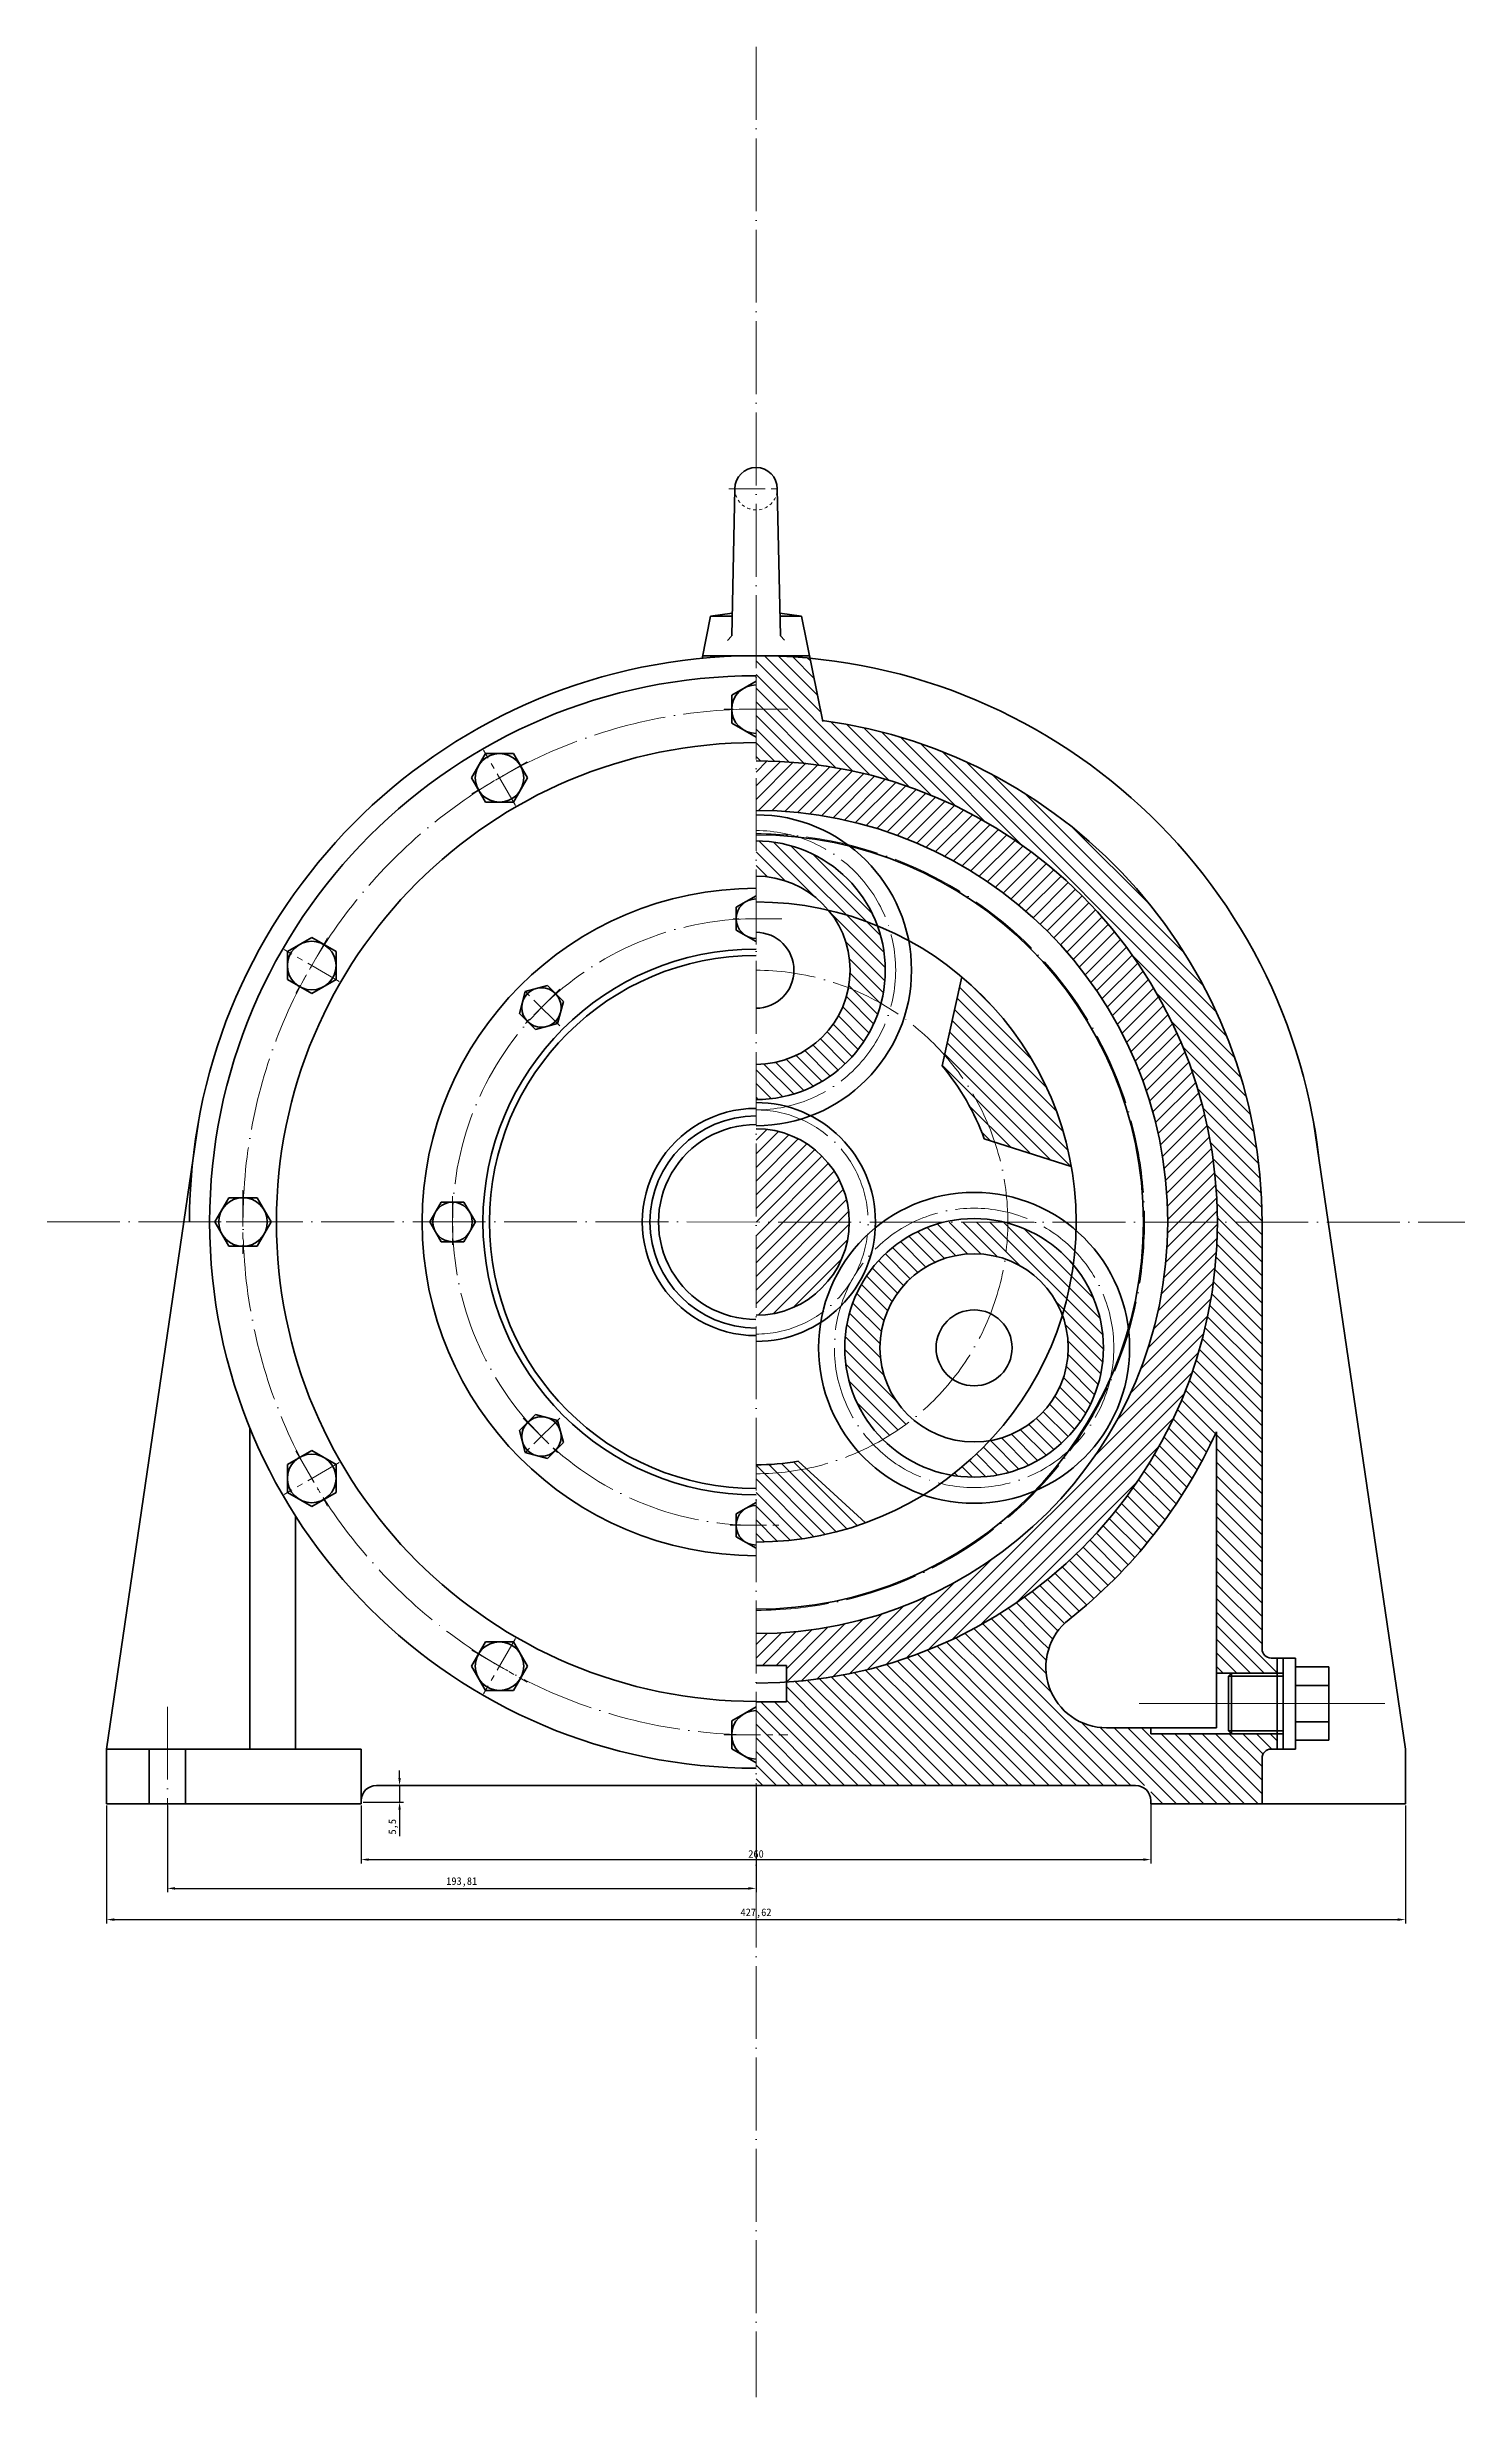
# Model space of a CAD drawing. Header units: millimetres. Extents: x -120 to 1257, y -237 to 537.
# Drawn here: x 790 to 1257, y -237 to 537 of the extents above; entities that cross this region are included whole.
import ezdxf

# ---------------------------------------------------------------- set-up
doc = ezdxf.new("R2010")
doc.units = ezdxf.units.MM
for name, pattern in [('ACAD_ISO04W100', [30, 24, -3, 0, -3]), ('点画线', [18, 12, -2, 2, -2]), ('虚线', [2, 1, -1])]:
    doc.linetypes.add(name, pattern=pattern)
doc.layers.add('中心线层', color=1, linetype='点画线', lineweight=18, true_color=0xff0000)
doc.layers.add('虚线层', color=6, linetype='虚线', lineweight=18, true_color=0xff00ff)
for name, color, linetype, lineweight in [('真细实线', 7, 'Continuous', 18), ('粗实线层', 7, 'Continuous', 35), ('细实线错了', 7, 'Continuous', 35), ('细点画线', 7, 'ACAD_ISO04W100', 18)]:
    doc.layers.add(name, color=color, linetype=linetype, lineweight=lineweight)
doc.styles.get("Standard").update_dxf_attribs({"font": ''})
doc.styles.get('Standard').set_extended_font_data('SimSun')
doc.dimstyles.new('ISO-25', dxfattribs={"dimtxt": 2.5, "dimasz": 2.5, "dimexe": 1.25, "dimexo": 0.625, "dimtad": 1, "dimtxsty": 'Standard', "dimcen": 2.5, "dimadec": 0, "dimazin": 0, "dimtfac": 1, "dimtmove": 0, "dimatfit": 3, "dimfxl": 1, "dimarcsym": 0})
pattern_1 = [(135, (105.421, -0.0123), (-2.245064, -2.245064), [])]

# ---------------------------------------------------------------- blocks, each defined once
blk = doc.blocks.new('*X7')
at = {"layer": '中心线层', "linetype": '点画线', "lineweight": 18}
for p, q in [((0, -10.49), (0, 10.49)), ((10.49, 0), (-10.49, 0))]:
    blk.add_line(p, q, dxfattribs=at)
at = {"layer": '粗实线层'}
for p, q in [((0, 9.24), (-8, 4.62)), ((8, 4.62), (0, 9.24)), ((-8, 4.62), (-8, -4.62)), ((8, -4.62), (8, 4.62)), ((-8, -4.62), (0, -9.24)), ((0, -9.24), (8, -4.62))]:
    blk.add_line(p, q, dxfattribs=at)
blk.add_circle((0, 0), 8, dxfattribs=at)
blk = doc.blocks.new('*X3')
at = {"layer": '中心线层', "linetype": '点画线', "lineweight": 18}
for p, q in [((0, -8.51), (0, 8.51)), ((8.51, 0), (-8.51, 0))]:
    blk.add_line(p, q, dxfattribs=at)
at = {"layer": '粗实线层'}
for p, q in [((0, 7.51), (-6.5, 3.75)), ((-6.5, 3.75), (-6.5, -3.75)), ((6.5, 3.75), (0, 7.51)), ((6.5, 3.75), (6.5, -3.75)), ((-6.5, -3.75), (0, -7.51)), ((0, -7.51), (6.5, -3.75))]:
    blk.add_line(p, q, dxfattribs=at)
blk.add_circle((0, 0), 6.5, dxfattribs=at)
blk = doc.blocks.new('*D14')
at = {"layer": 'Defpoints', "color": 0}
for p in [(1023.3, -35.55), (829.48, -41.55), (1023.3, -69.42)]:
    blk.add_point(p, dxfattribs=at)
at = {"layer": '真细实线', "color": 0, "lineweight": -2}
for p, q in [((1023.3, -36.17), (1023.3, -70.67)), ((829.48, -42.17), (829.48, -70.67)), ((831.98, -69.42), (1020.8, -69.42))]:
    blk.add_line(p, q, dxfattribs=at)
at = {"layer": '真细实线', "color": 0}
for points in [[(831.98, -69), (831.98, -69.84), (829.48, -69.42)], [(1020.8, -69), (1020.8, -69.84), (1023.3, -69.42)]]:
    blk.add_solid(points, dxfattribs=at)
at = {"layer": '真细实线', "color": 0, "insert": (926.39, -67.34), "char_height": 2.5, "attachment_point": 5}
blk.add_mtext('193,81', dxfattribs=at)
blk = doc.blocks.new('*D15')
at = {"layer": 'Defpoints', "color": 0}
for p in [(898.3, -35.55), (893.3, -41.05), (905.94, -41.05)]:
    blk.add_point(p, dxfattribs=at)
at = {"layer": '真细实线', "color": 0, "lineweight": -2}
for p, q in [((905.94, -33.05), (905.94, -30.55)), ((898.92, -35.55), (907.19, -35.55)), ((905.94, -35.55), (905.94, -41.05)), ((893.92, -41.05), (907.19, -41.05)), ((905.94, -43.55), (905.94, -52.2))]:
    blk.add_line(p, q, dxfattribs=at)
at = {"layer": '真细实线', "color": 0}
for points in [[(905.52, -33.05), (906.36, -33.05), (905.94, -35.55)], [(905.52, -43.55), (906.36, -43.55), (905.94, -41.05)]]:
    blk.add_solid(points, dxfattribs=at)
at = {"layer": '真细实线', "color": 0, "insert": (903.86, -49.12), "char_height": 2.5, "attachment_point": 5, "rotation": 90}
blk.add_mtext('5,5', dxfattribs=at)
blk = doc.blocks.new('*D16')
at = {"layer": 'Defpoints', "color": 0}
for p in [(809.48, -41.55), (1237.11, -41.55), (1237.11, -79.7)]:
    blk.add_point(p, dxfattribs=at)
at = {"layer": '真细实线', "color": 0, "lineweight": -2}
for p, q in [((809.48, -42.17), (809.48, -80.95)), ((1237.11, -42.17), (1237.11, -80.95)), ((811.98, -79.7), (1234.61, -79.7))]:
    blk.add_line(p, q, dxfattribs=at)
at = {"layer": '真细实线', "color": 0}
for points in [[(811.98, -79.29), (811.98, -80.12), (809.48, -79.7)], [(1234.61, -79.29), (1234.61, -80.12), (1237.11, -79.7)]]:
    blk.add_solid(points, dxfattribs=at)
at = {"layer": '真细实线', "color": 0, "insert": (1023.3, -77.62), "char_height": 2.5, "attachment_point": 5}
blk.add_mtext('427,62', dxfattribs=at)
blk = doc.blocks.new('*D17')
at = {"layer": 'Defpoints', "color": 0}
for p in [(893.3, -41.55), (1153.3, -40.53), (1153.3, -59.94)]:
    blk.add_point(p, dxfattribs=at)
at = {"layer": '真细实线', "color": 0, "lineweight": -2}
for p, q in [((893.3, -42.17), (893.3, -61.19)), ((1153.3, -41.15), (1153.3, -61.19)), ((895.8, -59.94), (1150.8, -59.94))]:
    blk.add_line(p, q, dxfattribs=at)
at = {"layer": '真细实线', "color": 0}
for points in [[(895.8, -59.53), (895.8, -60.36), (893.3, -59.94)], [(1150.8, -59.53), (1150.8, -60.36), (1153.3, -59.94)]]:
    blk.add_solid(points, dxfattribs=at)
at = {"layer": '真细实线', "color": 0, "insert": (1023.3, -58.07), "char_height": 2.5, "attachment_point": 5}
blk.add_mtext('260', dxfattribs=at)

msp = doc.modelspace()

# ---------------------------------------------------------------- hatches: boundary and pattern name
at = {"layer": '真细实线'}
h = msp.add_hatch(dxfattribs=at)
h.set_pattern_fill('ANSI31', color=256, angle=90, style=0)
h.set_pattern_definition(pattern_1)
h.paths.add_polyline_path([(1045.189, 315.234), (1041.087, 335.746, 0.023887), (1023.296, 336.598), (1023.296, 301.988, -0.4142136), (1175.199, 150.049), (1189.908, 150.047, 0.3761537)])
h.paths.add_polyline_path([(1189.908, 150.047), (1175.199, 150.049, -0.3949817), (1033.296, -1.524), (1033.296, -8.012), (1023.296, -8.012), (1023.296, -16.546, 0.0172914), (1034.809, -16.148, -0.998715), (1035.664, -16.086, 0.273776), (1174.908, 80.977), (1174.908, 1.454), (1194.908, 1.454), (1194.908, 6.454), (1192.908, 6.454, -0.4142136), (1189.908, 9.454)])
h.paths.add_polyline_path([(1126.374, 19.167, -0.1492806), (1035.664, -16.086, -1.0012866), (1034.809, -16.148, -0.0172914), (1023.296, -16.546), (1023.296, -35.546), (1153.296, -35.546), (1153.296, -41.546), (1189.908, -41.546), (1189.908, -26.546, -0.4142136), (1192.908, -23.546), (1194.908, -23.546), (1194.908, -18.546), (1182.908, -18.546), (1153.296, -18.546), (1153.296, -16.546), (1138.747, -16.546, -0.7118525)])
h.paths.add_polyline_path([(1039.867, 68.818, -0.0503419), (1023.296, 67.145), (1023.296, 44.645, 0.087458), (1059.34, 50.999)], flags=17)
h.paths.add_polyline_path([(1091.053, 230.829), (1085.358, 205.058, -0.1010912), (1101.953, 176.314), (1127.119, 168.351, 0.1763996)], flags=17)
h.paths.add_polyline_path([(1085.358, 205.058), (1084.57, 201.492, -0.0875285), (1098.464, 177.417), (1101.953, 176.314, 0.1010912)], flags=17)
h.paths.add_polyline_path([(1037.167, 71.288, -0.0435974), (1023.296, 70.074), (1023.296, 67.145, 0.0503419), (1039.867, 68.818)], flags=17)
h = msp.add_hatch(dxfattribs=at)
h.set_pattern_fill('ANSI31', color=256, style=0)
h.set_pattern_definition([(45, (105.421, -0.0123), (-2.245064, 2.245064), [])])
h.paths.add_polyline_path([(1054.017, 150.063, 0.4142478), (1023.296, 180.788), (1023.296, 150.067)], flags=17)
h.paths.add_polyline_path([(1054.017, 150.063), (1023.296, 150.067), (1023.296, 119.345, 0.4141794)])
h.paths.add_polyline_path([(1158.857, 150.051), (1175.199, 150.049, 0.4142136), (1023.296, 301.988), (1023.296, 285.628, -0.4142478)])
h.paths.add_polyline_path([(1023.296, 14.505), (1023.296, 3.988), (1033.296, 3.988), (1033.296, -1.524, 0.3949817), (1175.199, 150.049), (1158.857, 150.051, -0.4141794)])
h = msp.add_hatch(dxfattribs=at)
h.set_pattern_fill('ANSI31', color=256, angle=90, style=0)
h.set_pattern_definition(pattern_1)
h.paths.add_polyline_path([(1023.296, 275.572), (1023.296, 263.988, -0.2235507), (1047.183, 252.746, -0.0401627), (1063.292, 247.606, 0.3149309)])
h.paths.add_polyline_path([(1053.749, 227.193, -0.0358415), (1064.452, 222.053, 0.1537156), (1063.292, 247.606, 0.0401627), (1047.183, 252.746, -0.2233802)])
h.paths.add_polyline_path([(1023.296, 201.988), (1023.296, 190.404, 0.3400445), (1064.452, 222.053, 0.0358415), (1053.749, 227.193, -0.3601535)])
h.paths.add_polyline_path([(1085.36, 150.059, 0.3480769), (1052.523, 108.606, 0.1994625), (1065.06, 78.431, 0.0358415), (1074.862, 85.13, -0.218157), (1064.107, 108.606, -0.5162857), (1105.316, 137.877, 0.0358415), (1106.216, 149.716, 0.0081822), (1104.865, 150.057)])
h.paths.add_polyline_path([(1124.162, 119.414, 0.0401627), (1127.765, 135.935, 0.1537156), (1106.216, 149.716, -0.0358415), (1105.316, 137.877, -0.2233801)])
h.paths.add_polyline_path([(1126.107, 108.606, -0.3659743), (1100.274, 78.04, -0.0401627), (1087.769, 66.659, 0.4659004), (1137.691, 108.606, 0.175982), (1127.765, 135.935, -0.0401627), (1124.162, 119.414, -0.089271)])

# ---------------------------------------------------------------- linework, layer by layer
at = {"layer": '中心线层', "linetype": '点画线', "lineweight": 18}
for p, q in [((1014.317, 391.598), (1032.317, 391.598)), ((1023.296, 308.5), (1023.296, 329.475)), ((1033.783, 318.988), (1012.808, 318.988)), ((1023.296, 241.469), (1023.296, 258.48)), ((1031.801, 249.975), (1014.79, 249.975)), ((1023.296, 58.664), (1023.296, 41.653)), ((1014.79, 50.158), (1031.801, 50.158)), ((1023.296, -8.367), (1023.296, -29.342)), ((1012.808, -18.855), (1033.783, -18.855))]:
    msp.add_line(p, q, dxfattribs=at)
at = {"layer": '粗实线层'}
for p, q in [((1015.317, 343.098), (1016.317, 391.598)), ((1030.317, 391.598), (1031.317, 343.098)), ((1005.524, 335.634), (1008.317, 349.598)), ((1008.317, 349.598), (1015.471, 350.598)), ((1008.317, 349.598), (1015.451, 349.598)), ((1038.317, 349.598), (1031.162, 350.598)), ((1031.183, 349.598), (1038.317, 349.598)), ((1045.25, 314.93), (1038.317, 349.598)), ((1015.265, 343.034), (1013.862, 341.609)), ((1031.317, 343.098), (1032.731, 341.683)), ((1040.917, 336.598), (1005.717, 336.598)), ((1023.296, 328.225), (1015.296, 323.606)), ((1015.296, 323.606), (1015.296, 314.369)), ((1015.296, 314.369), (1023.296, 309.75)), ((1023.296, 257.48), (1016.796, 253.728)), ((1016.796, 253.728), (1016.796, 246.222)), ((1016.796, 246.222), (1023.296, 242.469)), ((1023.296, 57.664), (1016.796, 53.911)), ((1016.796, 46.406), (1016.796, 53.911)), ((1016.796, 46.406), (1023.296, 42.653)), ((1023.296, -9.617), (1015.296, -14.236)), ((1015.296, -14.236), (1015.296, -23.473)), ((1015.296, -23.473), (1023.296, -28.092))]:
    msp.add_line(p, q, dxfattribs=at)
for centre, radius, start, end in [((1023.317, 391.598), 7, 0, 180), ((1023.296, 318.988), 8, 90, 270), ((1023.296, 249.975), 6.5, 90, 270), ((1023.296, 50.158), 6.5, 90, 270), ((1023.296, -18.855), 8, 90, 270)]:
    msp.add_arc(centre, radius, start, end, dxfattribs=at)
at = {"layer": '细实线错了'}
for p, q in [((1091.053, 230.829), (1084.57, 201.492)), ((839.733, 183.102), (809.483, -23.546)), ((1206.858, 183.102), (1237.108, -23.546)), ((1127.109, 168.354), (1098.464, 177.417)), ((1189.908, 150.047), (1189.908, 9.454)), ((856.683, 82.207), (856.683, -23.546)), ((1174.908, 80.977), (1174.908, -16.546)), ((1059.332, 51.006), (1037.167, 71.288)), ((871.683, 53.222), (871.683, -23.546)), ((1023.296, 3.988), (1033.296, 3.988)), ((1033.296, 3.988), (1033.296, -8.012)), ((1196.908, 1.454), (1174.908, 1.454)), ((1178.908, 0.454), (1179.908, 1.454)), ((1178.908, 0.454), (1178.908, -17.546)), ((1178.908, 0.454), (1196.908, 0.454)), ((1179.908, 1.454), (1179.908, -18.546)), ((1200.908, 6.454), (1192.908, 6.454)), ((1194.908, 6.454), (1194.908, -23.546)), ((1196.908, 6.454), (1196.908, -23.546)), ((1200.908, 6.454), (1200.908, -23.546)), ((1211.908, 3.554), (1200.908, 3.554)), ((1211.908, 3.554), (1211.908, -20.646)), ((1211.908, -2.546), (1200.908, -2.546)), ((1033.296, -8.012), (1023.296, -8.012)), ((1211.908, -14.546), (1200.908, -14.546)), ((1174.908, -16.546), (1138.747, -16.546)), ((1153.296, -18.546), (1153.296, -16.546)), ((1153.296, -18.546), (1189.908, -18.546)), ((1178.908, -17.546), (1196.908, -17.546)), ((1178.908, -17.546), (1179.908, -18.546)), ((1196.908, -18.546), (1182.908, -18.546)), ((1211.908, -20.646), (1200.908, -20.646)), ((809.483, -23.546), (882.125, -23.546)), ((809.483, -23.546), (809.483, -41.546)), ((809.483, -23.546), (893.296, -23.546)), ((823.483, -23.546), (823.483, -41.546)), ((835.483, -23.546), (835.483, -41.546)), ((893.296, -23.546), (893.296, -35.546)), ((1189.908, -26.546), (1189.908, -41.546)), ((1200.908, -23.546), (1192.908, -23.546)), ((1237.108, -23.546), (1237.108, -41.546)), ((893.296, -35.546), (893.296, -41.546)), ((898.296, -35.546), (1023.296, -35.546)), ((1023.296, -35.546), (898.296, -35.546)), ((1023.296, -35.546), (1148.296, -35.546)), ((809.483, -41.546), (893.296, -41.546)), ((893.296, -41.546), (809.483, -41.546)), ((893.296, -40.546), (893.296, -41.546)), ((1153.296, -40.546), (1153.296, -41.546)), ((1153.296, -41.546), (1237.108, -41.546))]:
    msp.add_line(p, q, dxfattribs=at)
for radius in [51.2, 42.584, 31, 12.5]:
    msp.add_circle((1095.107, 108.606), radius, dxfattribs=at)
for centre, radius, start, end in [((1023.282, 150.074), 186.523, 6.456837, 179.995669), ((1023.317, 150.067), 179.921, 90.006697, 269.993303), ((1023.296, 150.067), 166.613, 359.993309, 82.449217), ((1023.296, 150.067), 157.921, 90, 270), ((1023.278, 150.067), 151.921, 270.006691, 89.993309), ((1023.296, 150.067), 135.561, 270, 90), ((1023.296, 232.988), 51.2, 270, 90), ((1023.28, 150.067), 127.571, 270.00711, 89.99289), ((1023.296, 232.988), 42.584, 270, 90), ((1023.296, 232.988), 31, 270, 90), ((1023.296, 150.067), 109.908, 90, 270), ((1023.296, 150.067), 105.421, 270, 90), ((1023.296, 150.067), 89.908, 90, 270), ((1023.296, 232.988), 12.5, 270, 90), ((1023.296, 150.067), 87.793, 90, 270), ((1023.282, 150.074), 80, 19.985943, 39.994993), ((1023.288, 150.067), 37.421, 89.988828, 270.011172), ((1023.296, 150.067), 39.337, 270, 90), ((1023.296, 150.067), 34.921, 90, 270), ((1023.288, 150.067), 32.093, 89.986973, 270.013027), ((1023.296, 150.067), 30.721, 270, 90), ((1023.296, 150.067), 166.613, 308.218969, 335.501309), ((1023.282, 150.074), 80, 270.00953, 279.994993), ((1138.747, 3.454), 20, 128.218969, 270), ((1192.908, 9.454), 3, 180, 270), ((1192.908, -26.546), 3, 90, 180), ((898.296, -40.546), 5, 90, 180), ((1148.296, -40.546), 5, 0, 90)]:
    msp.add_arc(centre, radius, start, end, dxfattribs=at)
at = {"layer": '细点画线'}
for p, q in [((1023.296, 537.082), (1023.296, -236.949)), ((789.848, 150.094), (1256.743, 150.039)), ((1211.908, 3.554), (1200.908, 3.554)), ((829.483, -9.59), (829.483, -50.624)), ((1149.479, -8.546), (1230.337, -8.546)), ((1223.89, -8.546), (1153.296, -8.546))]:
    msp.add_line(p, q, dxfattribs=at)
msp.add_circle((1095.107, 108.606), 46, dxfattribs=at)
for centre, radius, start, end in [((1023.296, 150.067), 168.921, 90.000001, 269.999999), ((1023.296, 232.988), 46, 270, 90), ((1023.296, 150.067), 127.921, 270, 90), ((1023.296, 150.067), 99.908, 90.000002, 269.999998), ((1023.296, 150.067), 82.921, 269.999997, 90.000003), ((1023.296, 150.067), 36.921, 270, 90)]:
    msp.add_arc(centre, radius, start, end, dxfattribs=at)
at = {"layer": '虚线层'}
msp.add_arc((1023.317, 391.598), 7, 180, 0, dxfattribs=at)

# ---------------------------------------------------------------- block references
at = {"layer": '粗实线层'}
for name, p, rotation in [('*X7', (938.835, 296.357), 30), ('*X7', (877.006, 234.527), 59.99999999999999), ('*X3', (952.65, 220.712), 45), ('*X7', (854.374, 150.067), 90), ('*X3', (923.387, 150.067), 89.99999999999999), ('*X3', (952.65, 79.421), 135), ('*X7', (877.006, 65.606), 120), ('*X7', (938.835, 3.777), 150)]:
    msp.add_blockref(name, p, dxfattribs=dict(at, rotation=rotation))

# ---------------------------------------------------------------- dimensions: what is measured, and where the dimension line sits
at = {"layer": '真细实线'}
dim = msp.add_linear_dim(base=(905.941, -41.046), p1=(898.296, -35.546), p2=(893.296, -41.046), angle=90, dimstyle='ISO-25', dxfattribs=at)
dim.commit()
dim.dimension.update_dxf_attribs({"geometry": '*D15', "text_midpoint": (903.858, -49.122)})
for base, p1, p2, picture, middle in [((1023.296, -69.421), (829.483, -41.546), (1023.296, -35.546), '*D14', (926.389, -67.338)), ((1237.10807, -79.70236), (809.4831, -41.54599), (1237.10807, -41.54599), '*D16', (1023.29558, -77.61903)), ((1153.296, -59.944), (893.296, -41.546), (1153.296, -40.526), '*D17', (1023.296, -58.069))]:
    dim = msp.add_linear_dim(base=base, p1=p1, p2=p2, dimstyle='ISO-25', dxfattribs=at)
    dim.commit()
    dim.dimension.update_dxf_attribs({"geometry": picture, "text_midpoint": middle})

doc.saveas('drawing.dxf')
